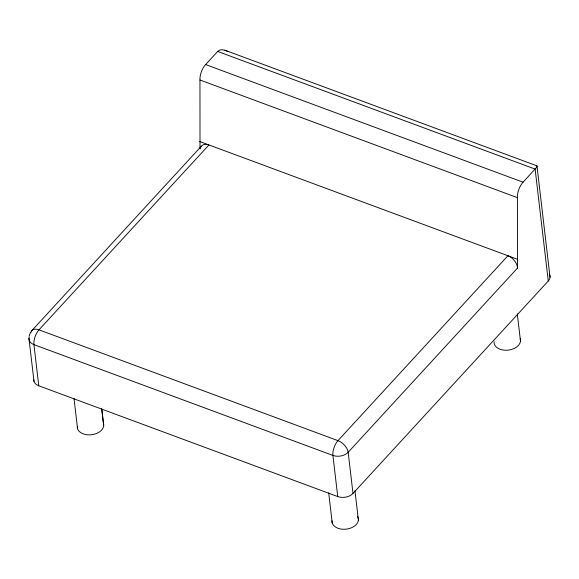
<?xml version="1.0" encoding="UTF-8"?>
<svg xmlns="http://www.w3.org/2000/svg" width="579" height="579" viewBox="0 0 579 579"><rect width="100%" height="100%" fill="white"/><g stroke="black" fill="none" stroke-linecap="round" stroke-linejoin="round"><path stroke-width="0.87" d="M200.008 148.637L199.965 79.996A11.884 5.428 -69.7 0 1 205.632 64.559L217.682 51.444L219.593 50.141L222.061 49.729L224.934 50.221L536.965 165.862L550.05 277.276M29.225 337.094A11.066 7.332 -6.7 0 0 33.929 344.628L332.911 455.427A11.066 7.332 -6.7 0 0 348.167 452.293L517.525 268.055L517.409 197.642A11.884 5.428 -69.7 0 1 523.069 182.204L536.4 167.555L537.03 166.455L536.965 165.862L536.212 165.818M29.073 336.247L30.405 332.563M31.483 330.993L201.137 146.429M33.785 379.534A11.066 7.332 -6.7 0 0 38.764 385.773L337.745 496.579A11.066 7.332 -6.7 0 0 353.002 493.438L548.27 281.018A11.066 7.332 -6.7 0 0 549.276 274.185M217.682 51.444L535.126 169.09L548.27 281.018M205.632 64.559L523.069 182.204M199.965 79.996L517.409 197.642M199.719 141.529L517.163 259.175M224.934 50.221L228.003 51.589M517.3 313.854L520.485 341.009M354.956 490.71L358.401 520.029M353.002 493.438L348.167 452.293A11.066 6.564 42.6 0 0 337.977 440.641L38.988 329.842A11.066 6.564 42.6 0 0 30.788 332.636M337.745 496.579L332.911 455.427A11.066 5.059 -69.7 0 1 337.977 440.641L507.928 255.752A11.095 7.281 46.9 0 1 517.51 268.055M328.698 492.867L332.245 523.069M101.774 409.143L103.446 423.358A13.274 8.801 -6.7 0 1 91.504 434.757A13.274 8.801 -6.7 0 1 77.296 426.397M101.723 408.76L103.706 425.637M74.011 398.475L77.557 428.677M38.764 385.773L33.929 344.628A11.066 5.059 -69.7 0 1 38.988 329.842L208.947 144.945A11.095 7.281 46.9 0 0 200.305 148.231M28.95 338.389L34.002 381.438M520.224 338.729A13.274 8.801 -6.7 0 1 508.282 350.129A13.274 8.801 -6.7 0 1 494.075 341.769M357.467 516.316A13.274 8.801 -6.7 0 1 347.342 528.982A13.274 8.801 -6.7 0 1 331.984 520.789"/></g></svg>
